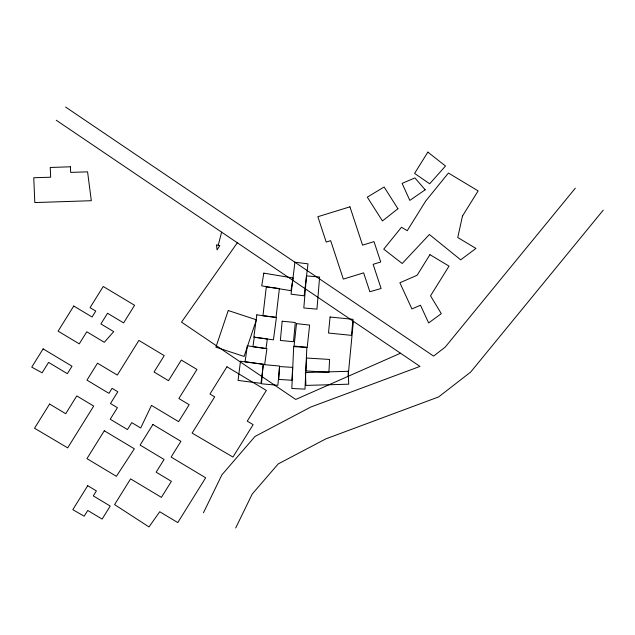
<?xml version="1.0" encoding="UTF-8"?>
<svg xmlns="http://www.w3.org/2000/svg" width="635" height="635" viewBox="0 0 635 635"><rect width="100%" height="100%" fill="white"/><g stroke="black" fill="none" stroke-linecap="round" stroke-linejoin="round"><path stroke-width="0.95" d="M348.115 376.333L353.377 321.326M218.249 245.285L221.615 232.156M203.446 512.778L221.917 474.813L255.016 436.443L310.777 407.035L419.981 366.403L56.253 120.245M235.696 527.979L252.214 494.046L278.186 463.931L325.787 438.896L438.642 396.915L470.662 372.086L603.25 210.137M237.323 242.792L181.515 322.143L295.735 399.447L400.494 353.219M575.318 188.182L445.222 347.083L433.602 356.1L65.556 107.021M293.688 346.639L291.83 388.469L304.998 389.136L306.856 347.297L293.688 346.639M306.578 358.037L305.864 370.903L328.89 372.308L329.613 359.442L306.578 358.037M279.503 366.562L278.781 379.428L291.941 380.238L292.664 367.371L279.503 366.562M306.483 275.892L303.816 307.991L316.952 309.134L319.619 277.035L306.483 275.892M263.176 364.538L261.469 383.794L277.884 385.31L279.59 366.054L263.176 364.538M282.17 321.215L280.368 340.455L293.497 341.725L295.291 322.485L282.17 321.215M330.065 317.008L328.501 333.034L351.457 335.359L353.028 319.334L330.065 317.008M296.513 323.62L294.076 346.027L307.189 347.488L309.618 325.08L296.513 323.62M266.287 286.98L262.953 315.778L276.042 317.325L279.384 288.536L266.287 286.98M294.91 262.223L291.052 294.195L304.141 295.807L307.999 263.835L294.91 262.223M240.474 361.259L238.069 380.428L260.961 383.349L263.374 364.18L240.474 361.259M256.81 314.841L253.833 337.185L273.431 339.836L276.416 317.492L256.81 314.841M254.27 337.153L252.944 346.726L266.009 348.551L267.327 338.979L254.27 337.153M247.34 345.829L245.07 361.767L264.652 364.577L266.922 348.639L247.34 345.829M263.819 273.145L261.715 285.853L290.997 290.703L293.092 277.995L263.819 273.145M462.47 216.059L457.756 237.522L475.948 248.436L460.685 259.834L429.379 234.498L402.193 263.501L383.738 249.158L401.479 227.251L407.233 230.711L425.728 201.009L448.413 173.045L478.139 190.889L462.47 216.059M228.243 310.531L215.9 347.17L244.07 356.441L256.413 319.802L228.243 310.531M151.487 405.384L140.684 427.99L131.77 422.64L127.452 429.57L110.228 419.235L117.419 407.678L110.49 403.519L117.8 391.771L112.062 388.326L108.942 393.335L86.963 380.143L97.512 363.196L117.316 375.079L138.89 340.416L164.235 355.632L154.043 371.999L168.497 380.675L181.324 360.069L196.969 369.459L178.872 398.534L189.166 404.717L178.618 421.664L151.487 405.384M43.124 348.877L31.75 367.141L42.093 372.816L48.578 362.402L67.358 373.674L72.001 366.212L43.124 348.877M73.755 306.014L58.11 331.152L79.272 343.852L86.789 331.78L104.283 342.289L113.713 331.637L100.894 323.937L107.545 313.253L123.619 322.905L134.58 305.292L103.243 286.48L90.067 307.658L95.766 311.071L92.067 317.008L73.755 306.014M49.586 404.043L34.528 428.236L67.683 447.865L93.702 406.067L76.787 395.915L65.707 413.718L49.586 404.043M104.291 430.768L86.947 458.637L116.395 476.314L134.342 448.802L104.291 430.768M219.71 245.65L217.067 249.896L216.479 244.832L219.71 245.65M87.725 485.704L72.819 509.659L84.169 516.207L87.741 510.461L102.124 519.089L110.236 506.063L93.289 495.887L96.393 490.911L87.725 485.704M152.908 424.497L140.097 445.079L164.06 459.462L156.147 472.178L171.394 481.33L161.409 497.372L130.596 478.877L114.586 504.611L148.995 526.931L159.726 511.746L177.776 522.581L205.661 477.79L171.117 457.049L180.911 441.309L152.908 424.497M226.949 366.776L209.971 394.041L214.678 396.867L192.127 433.086L232.95 457.065L253.127 424.656L247.245 421.124L266.351 390.43L226.949 366.776M427.863 152.106L414.591 173.426L429.689 183.785L445.508 166.029L427.863 152.106M429.935 254.659L417.092 275.296L399.875 282.765L411.917 308.943L420.489 305.229L428.633 322.937L441.309 313.65L430.538 295.815L449.024 266.121L429.935 254.659M397.923 208.732L382.445 220.948L367.3 197.144L384.104 187.007L397.923 208.732M425.18 189.794L409.813 200.406L402.114 183.364L414.917 177.919L425.18 189.794M349.941 206.827L317.857 216.71L326.207 242.046L330.676 240.673L343.337 279.106L363.633 272.852L369.856 291.735L381.095 288.504L373.134 264.335L380.722 261.993L374.015 241.625L362.561 245.15L349.941 206.827M70.429 166.799L50.244 167.465L50.665 177.205L33.758 177.76L34.814 202.573L91.321 200.7L87.574 171.847L70.668 172.41L70.429 166.799M348.218 371.3L305.419 372.531L305.903 385.413L348.71 384.191L348.218 371.3"/></g></svg>
